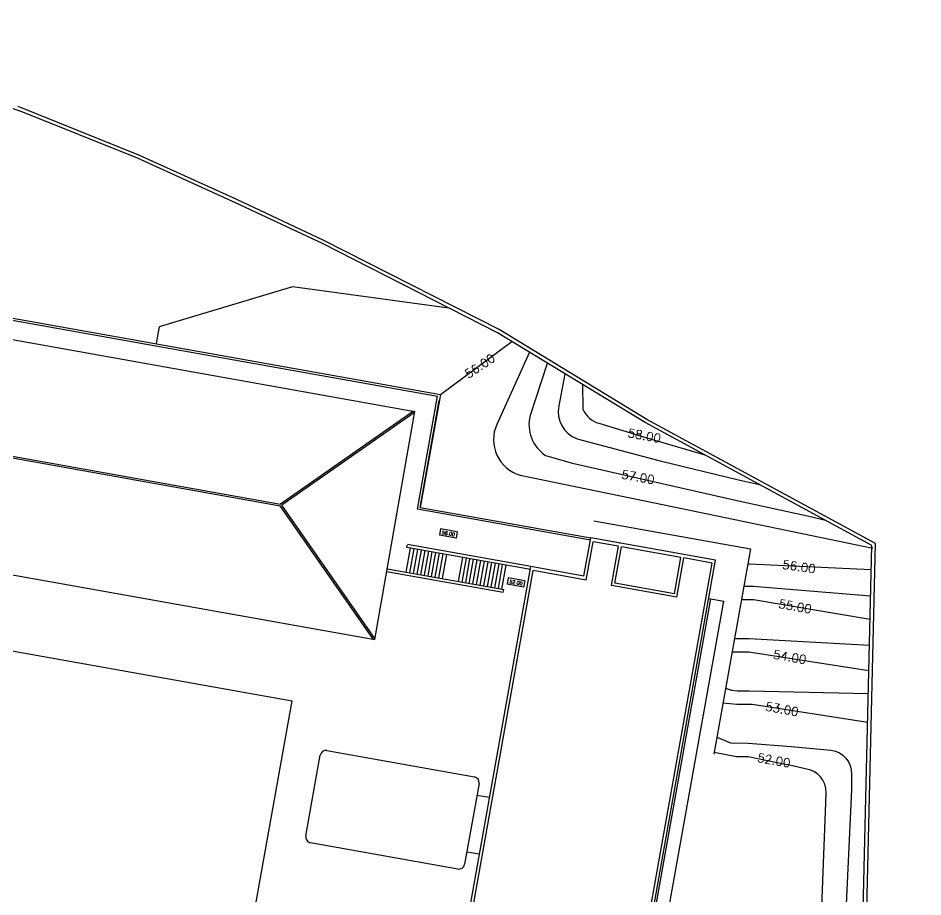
# Model space of a CAD drawing. Header units: millimetres. Extents: x -91430 to -91248, y -106326 to -106141.
# Drawn here: x -91326.3 to -91247.8, y -106234.8 to -106158.5 of the extents above; entities that cross this region are included whole.
import ezdxf
from ezdxf.enums import TextEntityAlignment as Align

# ---------------------------------------------------------------- set-up
doc = ezdxf.new("R2010")
doc.units = ezdxf.units.MM
doc.header["$MEASUREMENT"] = 0
doc.layers.get('0').update_dxf_attribs({"color": 152, "lineweight": 0})
doc.layers.add('Desenho base', color=7, linetype='Continuous')
doc.styles.get("Standard").update_dxf_attribs({"font": 'simplex.shx'})

# ---------------------------------------------------------------- blocks, each defined once
blk = doc.blocks.new('COMPART')
for p, q in [((0.568, 0.16), (-0.289, 0.16)), ((-0.289, 0.16), (-0.289, -0.16)), ((0.568, 0.16), (0.568, -0.16)), ((0.568, -0.16), (-0.289, -0.16))]:
    blk.add_line(p, q)
blk.add_attdef('LEGENDA', text='', height=0.12).set_placement((0, 0), align=Align.BOTTOM_CENTER)

msp = doc.modelspace()

# ---------------------------------------------------------------- linework, layer by layer
at = {"layer": 'Desenho base'}
for p, q in [((-91334.906, -106184.963), (-91291.892, -106192.646)), ((-91344.497, -106193.525), (-91303.56, -106200.837)), ((-91344.473, -106193.391), (-91303.536, -106200.703)), ((-91338.388, -106204.773), (-91295.359, -106212.458))]:
    msp.add_line(p, q, dxfattribs=at)
at = {"layer": 'Desenho base', "linetype": 'Continuous'}
for p, q in [((-91277.199, -106206.947), (-91276.606, -106203.624)), ((-91277.006, -106207.286), (-91276.413, -106203.963)), ((-91295.559, -106283.105), (-91281.81, -106206.123)), ((-91295.269, -106282.903), (-91281.617, -106206.462)), ((-91277.199, -106206.947), (-91281.81, -106206.123)), ((-91266.223, -106208.907), (-91280.575, -106289.26)), ((-91279.409, -106289.469), (-91265.058, -106209.115)), ((-91266.371, -106208.881), (-91265.058, -106209.115)), ((-91299.507, -106222.092), (-91286.709, -106224.378)), ((-91301.34, -106229.51), (-91300.087, -106222.496)), ((-91286.305, -106224.958), (-91287.558, -106231.972)), ((-91285.393, -106226.184), (-91286.489, -106225.989)), ((-91300.935, -106230.09), (-91288.138, -106232.376)), ((-91286.271, -106231.099), (-91287.367, -106230.903))]:
    msp.add_line(p, q, dxfattribs=at)
at = {"layer": 'Desenho base', "ltscale": 0.03}
for p, q in [((-91265.777, -106205.558), (-91276.606, -106203.624)), ((-91274.198, -106204.359), (-91276.413, -106203.963)), ((-91274.145, -106204.064), (-91274.096, -106204.073)), ((-91292.624, -106206.599), (-91292.252, -106204.512)), ((-91292.567, -106204.456), (-91292.532, -106204.259)), ((-91281.854, -106206.369), (-91292.567, -106204.456)), ((-91281.81, -106206.123), (-91292.523, -106204.21)), ((-91292.309, -106206.655), (-91291.937, -106204.568)), ((-91291.994, -106206.711), (-91291.622, -106204.625)), ((-91291.679, -106206.767), (-91291.307, -106204.681)), ((-91291.364, -106206.824), (-91290.992, -106204.737)), ((-91291.049, -106206.88), (-91290.677, -106204.793)), ((-91290.734, -106206.936), (-91290.362, -106204.85)), ((-91290.419, -106206.992), (-91290.047, -106204.906)), ((-91274.804, -106207.755), (-91274.198, -106204.359)), ((-91274.514, -106207.553), (-91273.952, -106204.403)), ((-91268.783, -106205.326), (-91273.952, -106204.403)), ((-91290.104, -106207.049), (-91289.732, -106204.962)), ((-91289.789, -106207.105), (-91289.417, -106205.018)), ((-91289.474, -106207.161), (-91289.102, -106205.075)), ((-91288.096, -106207.407), (-91287.723, -106205.321)), ((-91287.781, -106207.464), (-91287.408, -106205.377)), ((-91287.466, -106207.52), (-91287.093, -106205.433)), ((-91287.151, -106207.576), (-91286.778, -106205.49)), ((-91286.836, -106207.632), (-91286.463, -106205.546)), ((-91286.521, -106207.689), (-91286.148, -106205.602)), ((-91286.206, -106207.745), (-91285.833, -106205.658)), ((-91280.722, -106289.234), (-91265.777, -106205.558)), ((-91269.346, -106208.476), (-91268.783, -106205.326)), ((-91269.144, -106208.766), (-91268.537, -106205.37)), ((-91266.076, -106205.81), (-91268.537, -106205.37)), ((-91294.282, -106206.303), (-91284.168, -106208.109)), ((-91285.891, -106207.801), (-91285.518, -106205.715)), ((-91285.576, -106207.857), (-91285.203, -106205.771)), ((-91285.261, -106207.914), (-91284.888, -106205.827)), ((-91284.946, -106207.97), (-91284.573, -106205.884)), ((-91284.631, -106208.026), (-91284.258, -106205.94)), ((-91284.316, -106208.082), (-91283.943, -106205.996)), ((-91277.006, -106207.286), (-91281.617, -106206.462)), ((-91280.916, -106288.895), (-91266.076, -106205.81)), ((-91294.325, -106206.549), (-91284.212, -106208.355)), ((-91269.144, -106208.766), (-91274.804, -106207.755)), ((-91269.346, -106208.476), (-91274.514, -106207.553)), ((-91284.212, -106208.355), (-91284.168, -106208.109))]:
    msp.add_line(p, q, dxfattribs=at)
at = {"layer": 'Desenho base'}
for points in [[(-91348.227, -106158.496), (-91326.183, -106166.538)], [(-91252.158, -106324.465), (-91252.201, -106324.703), (-91247.783, -106325.503), (-91247.961, -106317.758), (-91249.245, -106303.101), (-91250.116, -106298.527), (-91251.375, -106293.957), (-91255.578, -106285.261), (-91255.658, -106275.695), (-91253.149, -106256.669), (-91251.91, -106204.107), (-91271.74, -106193.345), (-91284.562, -106185.548), (-91299.769, -106177.805), (-91307.323, -106174.258), (-91315.836, -106170.393), (-91326.311, -106166.163)], [(-91251.657, -106294.063), (-91255.877, -106285.331), (-91255.959, -106275.676), (-91253.448, -106256.645), (-91252.214, -106204.283), (-91271.889, -106193.605), (-91284.708, -106185.811), (-91299.901, -106178.074), (-91307.449, -106174.53), (-91315.955, -106170.669), (-91326.183, -106166.538)], [(-91348.875, -106180.796), (-91289.897, -106191.33)], [(-91333.581, -106183.325), (-91289.665, -106191.168), (-91291.418, -106200.979), (-91276.606, -106203.624)], [(-91276.641, -106203.821), (-91291.65, -106201.14), (-91289.897, -106191.33)], [(-91291.994, -106192.628), (-91303.536, -106200.703)], [(-91291.907, -106192.733), (-91303.426, -106200.791)], [(-91295.359, -106212.458), (-91291.892, -106192.646)], [(-91295.462, -106212.44), (-91303.56, -106200.837)], [(-91295.344, -106212.371), (-91303.426, -106200.791)], [(-91354.601, -106208.49), (-91302.53, -106217.79)], [(-91310.441, -106262.089), (-91302.529, -106217.79)]]:
    msp.add_lwpolyline(points, dxfattribs=at)
at = {"layer": 'Desenho base', "elevation": 55.5, "flags": 128}
msp.add_lwpolyline([(-91288.916, -106183.678), (-91302.49, -106181.832), (-91314.076, -106185.315), (-91314.335, -106186.762)], dxfattribs=at)
at = {"layer": 'Desenho base', "flags": 128}
for points in [[(-91289.665, -106191.168), (-91283.465, -106186.578)], [(-91291.418, -106200.979), (-91289.762, -106191.708)], [(-91262.983, -106205.892), (-91262.826, -106205.893), (-91252.263, -106206.37)], [(-91263.327, -106207.816), (-91262.529, -106207.826), (-91252.317, -106208.668)], [(-91263.532, -106208.965), (-91262.476, -106208.967), (-91252.365, -106210.695)], [(-91264.138, -106212.358), (-91262.871, -106212.365), (-91252.418, -106212.955)], [(-91264.348, -106213.534), (-91263.885, -106213.511), (-91262.885, -106213.519), (-91252.47, -106215.131)], [(-91264.909, -106216.673), (-91264.406, -106216.854)], [(-91264.406, -106216.854), (-91263.911, -106216.899), (-91262.905, -106216.909), (-91252.517, -106217.146)], [(-91265.139, -106217.96), (-91263.918, -106218.056), (-91262.609, -106218.074), (-91252.576, -106219.632)], [(-91265.668, -106220.921), (-91264.484, -106221.435), (-91262.939, -106221.445), (-91259.21, -106221.733)], [(-91265.903, -106222.237), (-91263.954, -106222.604), (-91262.948, -106222.608), (-91259.588, -106223.317)]]:
    msp.add_lwpolyline(points, dxfattribs=at)
for points, elevation in [([(-91281.931, -106187.51), (-91284.766, -106193.777, 0.455683), (-91282.744, -106198.181), (-91270.228, -106200.771), (-91252.13, -106204.516)], 56.5), ([(-91280.383, -106188.495), (-91281.881, -106193.004, 0.315857), (-91280.525, -106196.477), (-91278.208, -106197.134), (-91263.79, -106200.399), (-91257.541, -106201.767), (-91256.244, -106202.096)], 57), ([(-91278.865, -106189.374), (-91279.379, -106192.162, 0.36963), (-91277.801, -106195.02), (-91270.708, -106196.921), (-91263.79, -106198.595), (-91261.961, -106198.993)], 57.5), ([(-91277.329, -106190.324), (-91277.285, -106192.461, 0.216058), (-91275.908, -106193.681), (-91271.75, -106194.938), (-91266.7, -106196.421)], 58)]:
    msp.add_lwpolyline(points, format="xyb", dxfattribs=dict(at, elevation=elevation))
at = {"layer": 'Desenho base', "linetype": 'Continuous'}
msp.add_lwpolyline([(-91276.342, -106202.148), (-91262.748, -106204.575), (-91265.935, -106222.419)], dxfattribs=at)
at = {"layer": 'Desenho base', "flags": 128}
for points in [[(-91259.21, -106221.733), (-91255.755, -106222.063, -0.394551), (-91253.994, -106224.155), (-91253.988, -106225.5)], [(-91252.629, -106292.051), (-91256.383, -106290.389, -0.29352), (-91258.536, -106287.061), (-91256.207, -106226.599), (-91256.175, -106225.776, 0.386484), (-91257.991, -106223.672), (-91259.588, -106223.317)], [(-91253.988, -106225.5), (-91256.704, -106283.843, 0.282616)]]:
    msp.add_lwpolyline(points, format="xyb", dxfattribs=at)
at = {"layer": 'Desenho base', "linetype": 'Continuous'}
for centre, start, end in [((-91299.595, -106222.584), 79.87349, 169.87349), ((-91286.797, -106224.87), 349.87349, 79.87349), ((-91300.848, -106229.598), 169.87349, 259.87349), ((-91288.05, -106231.884), 259.87349, 349.87525)]:
    msp.add_arc(centre, 0.5, start, end, dxfattribs=at)

# ---------------------------------------------------------------- block references
at = {"layer": 'Desenho base'}
ref = msp.add_blockref('COMPART', (-91289.208, -106203.205), dxfattribs=dict(at, xscale=1.699999999963073, yscale=1.699999999941042, zscale=1.699999999956826, rotation=349.8734931160388))
ref.add_attrib('LEGENDA', '56.00', dxfattribs={"layer": '0', "height": 0.2974, "rotation": 349.87349}).set_placement((-91288.96, -106203.249), align=Align.MIDDLE_CENTER)
ref = msp.add_blockref('COMPART', (-91283.338, -106207.461), dxfattribs=dict(at, xscale=1.699999999963073, yscale=1.699999999941042, zscale=1.699999999956826, rotation=349.8734931160388))
ref.add_attrib('LEGENDA', '52.00', dxfattribs={"layer": '0', "height": 0.2974, "rotation": 349.87349}).set_placement((-91283.09, -106207.506), align=Align.MIDDLE_CENTER)

# ---------------------------------------------------------------- texts
at = {"layer": 'Desenho base', "char_height": 0.75, "width": 2.005, "attachment_point": 1}
for s, insert, rotation in [('56.00', (-91287.647, -106189.199), 33.89289), ('58.00', (-91273.317, -106194.122), 349.87349), ('57.00', (-91273.869, -106197.722), 349.87349), ('56.00', (-91259.917, -106205.556), 352.14686), ('55.00', (-91260.223, -106208.947), 349.63623), ('54.00', (-91260.7, -106213.36), 350.35386), ('53.00', (-91261.369, -106217.871), 349.87349), ('52.00', (-91262.072, -106222.318), 349.87349)]:
    msp.add_mtext(s, dxfattribs=dict(at, insert=insert, rotation=rotation))

doc.saveas('drawing.dxf')
